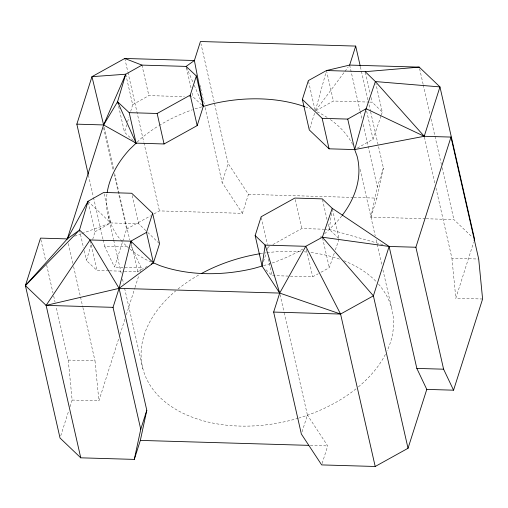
<?xml version="1.0" encoding="UTF-8"?>
<svg xmlns="http://www.w3.org/2000/svg" width="508" height="508" viewBox="0 0 508 508"><rect width="100%" height="100%" fill="white"/><g stroke="black" fill="none" stroke-linecap="round" stroke-linejoin="round"><path stroke-width="0.38" stroke-dasharray="2.54 1.91" d="M332.397 209.086L339.154 238.811L329.241 229.362L331.559 212.998M425.425 218.726L370.891 217.126L377.349 187.033L383.4 168.034L378.492 146.425M370.891 217.126L376.942 198.133L383.4 168.034M315.493 110.325L326.06 72.066M108.756 270.796L96.984 270.453L86.424 260.553L91.364 243.891M92.716 239.351L94.958 231.775L88.208 202.051M133.35 140.551L124.492 132.258L126.702 124.809M127.584 121.831L128.911 117.367M130.677 111.404L132.664 104.705L125.914 74.981M60.744 435.807L68.815 410.477M70.002 406.756L72.136 400.05L68.237 360.064L56.134 306.807M140.062 271.659L141.268 267.881L114.497 267.094L126.6 229.108L114.294 174.942M72.136 400.05L98.908 400.837L118.643 338.893M120.085 334.359L125.139 318.497M126.346 314.719L134.766 288.277M135.007 287.522L138.862 275.438M153.949 213.938L159.423 210.903L242.405 213.341L222.091 182.461L228.143 163.468L200.965 43.834M242.405 213.341L248.456 194.348L228.143 163.468M263.519 261.537L266.16 253.263M267.354 249.498L268.078 247.237L267.557 244.951M309.766 128.416L314.801 112.592M302.057 431.838L307.41 415.036L284.258 313.15M322.136 463.448L327.717 445.916L307.41 415.036M482.6 299.015L455.828 298.228L473.627 242.367M321.005 272.25L329.311 267.703L334.359 252.889M335.369 249.923L338.9 239.554M357.391 148.044L373.056 139.236L381.064 115.722M381.311 114.992L382.314 112.052L375.907 83.852M315.754 110.458L344.462 72.009M344.938 71.38L348.228 66.967M137.211 142.081L139.96 139.427A128.016 84.83 -12.8 0 1 158.458 125.921M132.664 104.705L148.869 95.599L184.391 96.641M94.958 231.775L110.693 222.929L138.646 223.755L147.117 231.839M137.306 271.926L147.32 266.3M315.951 110.712L333.407 101.028L368.999 102.076M126.6 229.108L150.533 215.83M268.078 247.237L269.45 246.475M272.891 244.57L301.765 228.549L323.748 229.197M265.976 269.767L272.091 275.603L312.699 276.796L318.237 273.768M74.651 236.195L81.274 233.756M82.01 233.489L110.693 222.929L103.765 192.443M201.809 106.877L195.218 108.776A128.016 84.83 -12.8 0 0 192.976 109.544M263.55 265.633L270.142 263.728M189.128 96.78L193.072 96.895L201.574 104.858M369.786 102.095L372.161 102.165L382.314 112.052M248.456 194.348L353.149 197.428M353.943 197.453L376.942 198.133M426.212 218.751L453.873 219.564L472.351 237.211M324.536 229.222L329.241 229.362L384.575 245.154M103.143 239.928L104.546 246.107L129.737 246.844M435.972 188.004L451.93 258.242L478.701 259.029M109.544 270.821L123.666 271.234M124.454 271.259L137.795 271.653L131.559 244.215M68.237 360.064L95.002 360.851L98.908 400.837M310.325 445.402L327.717 445.916M305.518 106.921L310.401 109.004M317.125 111.874L318.357 112.401A128.016 84.83 -12.8 0 1 327.196 117.45M151.295 261.938L147.002 260.109A128.016 84.83 -12.8 0 1 129.959 249.06M147.682 232.378L158.979 243.161M88.036 201.289L110.693 222.929M141.268 267.881L131.312 246.894L130.785 244.577M104.546 246.107L114.497 267.094M186.461 67.139L192.996 82.429M194.246 85.338L201.409 102.083M106.966 194.062A128.016 84.83 -12.8 0 0 108.261 216.338L112.122 226.803A128.016 84.83 -12.8 0 0 122.009 241.433M419.595 68.675L423.107 84.15M423.285 84.925L429.965 114.325M431.019 118.974L441.395 164.624M442.093 167.723L453.873 219.564M424.402 137.065L434.918 183.375M365.411 72.441L370.256 93.783M371.119 97.593L372.161 102.165M360.426 66.923L367.97 100.114M369.024 104.743L370.427 110.922M370.599 111.69L378.314 145.65M366.649 111.036L373.056 139.236M349.644 65.081L359.988 110.617M360.166 111.392L361.918 119.107M363.144 124.511L377.349 187.033M360.083 169.316L375.202 235.864M376.079 239.738L376.961 243.605M377.133 244.38L381.883 265.271M382.937 269.913L391.725 308.604M326.479 70.536L333.407 101.028M308.527 81.363L314.935 109.563M322.491 199.638L326.993 219.45M328.028 224.028L329.241 229.362M322.561 237.973L329.311 267.703M295.186 199.587L301.765 228.549M306.464 249.358L312.699 276.796M280.054 294.627L284.086 312.376M261.322 217.513L267.386 244.189M268.281 258.832L272.091 275.603M200 85.211L200.52 87.522M200.698 88.297L204.381 104.508M205.08 107.594L222.091 182.461M186.493 67.932L191.167 88.513M192.208 93.085L193.072 96.895M141.942 65.107L148.869 95.599M124.79 58.464L127.775 71.615M127.953 72.39L143.777 142.03M143.948 142.805L159.423 210.903M118.605 106.343L124.492 132.258M132.239 195.548L138.646 223.755M104.134 127.254L113.779 169.71M114.656 173.565L129.737 239.947M103.569 127.737L113.417 171.075M108.261 216.338L113.538 239.554M113.716 240.328L121.45 274.377M122.504 279.019L123.558 283.661M124.612 288.303L142.9 368.783M88.411 175.095L93.32 196.704M93.497 197.479L102.965 239.16M90.233 240.722L96.984 270.453M79.496 230.067L83.477 247.599M84.169 250.647L86.424 260.553M68.351 243.535L72.911 263.601M73.609 266.687L82.728 306.826M82.906 307.594L95.002 360.851M40.881 239.655L45.79 261.271M46.666 265.132L52.978 292.913M53.683 296.005L55.086 302.177M451.93 258.242L455.828 298.228M378.504 284.105A128.016 84.83 -12.8 0 1 387.128 350.863M385.42 354.349A128.016 84.83 -12.8 0 1 358.337 386.956M356.013 388.849A128.016 84.83 -12.8 0 1 298.996 418.008M298.266 418.23A128.016 84.83 -12.8 0 1 158.375 395.738A128.016 84.83 -12.8 0 1 175.717 290.906M178.022 289.008A128.016 84.83 -12.8 0 1 199.93 274.352M260.083 253.714A128.016 84.83 -12.8 0 1 266.262 252.806M267.049 252.705A128.016 84.83 -12.8 0 1 301.25 251.612M304.273 251.835A128.016 84.83 -12.8 0 1 307.276 252.12M310.985 252.54A128.016 84.83 -12.8 0 1 339.439 259.105M343.853 260.75A128.016 84.83 -12.8 0 1 376.352 281.756M341.744 215.976A128.016 84.83 -12.8 0 1 335.788 223.037L325.399 233.077A128.016 84.83 -12.8 0 1 324.269 234.036M321.38 236.411A128.016 84.83 -12.8 0 1 320.192 237.344M302.832 249.028A128.016 84.83 -12.8 0 1 271.634 263.22M129.356 248.558A128.016 84.83 -12.8 0 1 122.549 242.024M159.125 125.508A128.016 84.83 -12.8 0 1 192.227 109.811M330.378 119.602A128.016 84.83 -12.8 0 1 353.238 145.707"/><path stroke-width="0.76" d="M255.156 235.566L265.17 245.116L262.084 266.052L279.698 293.078L340.57 314.046L373.393 295.84L389.122 246.456L332.226 208.324L322.32 198.876L294.837 198.063L261.15 216.751L255.156 235.566L262.084 266.052L254.083 268.357A128.016 84.83 -12.8 0 1 159.836 265.589L153.441 262.858L130.867 241.16L90.056 239.96L79.496 230.067L88.036 201.289L103.765 192.443L131.718 193.262L152.616 213.214L159.544 243.7L153.441 262.858L119.088 288.353L46.12 305.378L25.4 285.598L40.532 238.112L67.297 238.9L79.496 230.067L25.4 285.598L60.033 438.036L80.753 457.822L134.29 459.397L140.341 440.404L146.799 410.305L119.088 288.353L90.056 239.96L46.12 305.378L80.753 457.822M134.29 459.397L140.748 429.298L146.799 410.305M140.748 429.298L113.036 307.346L119.088 288.353L130.867 241.16L146.514 232.366L152.616 213.214M342.208 215.379A128.016 84.83 -12.8 0 0 357.092 156.166L354.667 149.574L366.128 108.75L375.387 81.559L365.233 71.679L326.479 70.536L308.356 80.601L302.355 99.435L309.283 129.921L329.082 148.825L354.667 149.574L424.224 136.29L450.99 137.077L478.701 259.029L482.6 299.015L453.555 390.182L426.784 389.395L416.833 368.408L389.122 246.456L322.389 237.211L305.772 246.31L265.17 245.116L265.513 246.64M25.4 285.598L67.297 238.9L103.607 124.943L117.564 101.771L125.743 74.219L141.942 65.107L186.15 66.408L194.386 60.509L200.438 41.516L355.695 46.082L360.255 66.154M76.841 124.155L91.967 76.67L124.79 58.464L194.386 60.509L203.276 106.451L197.174 125.609L164.071 143.967L136.112 143.148L103.607 124.943L76.841 124.155L88.24 174.32M197.174 125.609L190.246 95.117L196.348 75.965L186.15 66.408M326.479 70.536L349.644 65.081L355.695 46.082M273.647 312.077L279.698 293.078L305.772 246.31L340.57 314.046L375.202 466.484L321.666 464.909L301.358 434.029L273.647 312.077L340.57 314.046M302.355 99.435L322.155 118.332L347.739 119.088L366.128 108.75L424.224 136.29L439.96 86.906L419.24 67.126L349.644 65.081M453.555 390.182L443.598 369.195L415.893 247.244L450.99 137.077M375.202 466.484L408.026 448.278L426.784 389.395M474.11 240.856L474.593 239.344L439.96 86.906L375.387 81.559L424.224 136.29M332.226 208.324L322.389 237.211L373.393 295.84L408.026 448.278M67.297 238.9L88.036 201.289M151.403 264.001L153.441 262.858L146.514 232.366M117.913 103.295L117.564 101.771L129.191 112.655L157.15 113.481L190.246 95.117M202.343 104.267L203.276 106.451L211.277 104.146A128.016 84.83 -12.8 0 1 304.806 106.667M365.233 71.679L419.24 67.126M389.122 246.456L415.893 247.244M119.088 288.353L279.698 293.078L265.17 245.116M46.12 305.378L113.036 307.346M416.833 368.408L443.598 369.195M140.341 440.404L308.743 445.357M124.79 58.464L141.942 65.107M135.007 142.107L136.112 143.148L129.572 149.473A128.016 84.83 -12.8 0 0 107.182 192.545M117.564 101.771L136.112 143.148L129.191 112.655M347.739 119.088L354.667 149.574M322.155 118.332L329.082 148.825M196.348 75.965L203.276 106.451M157.15 113.481L164.071 143.967M130.867 241.16L131.388 243.453M201.257 273.621A128.016 84.83 -12.8 0 1 260.083 253.714M125.743 74.219L103.607 124.943L91.967 76.67L125.743 74.219"/></g></svg>
